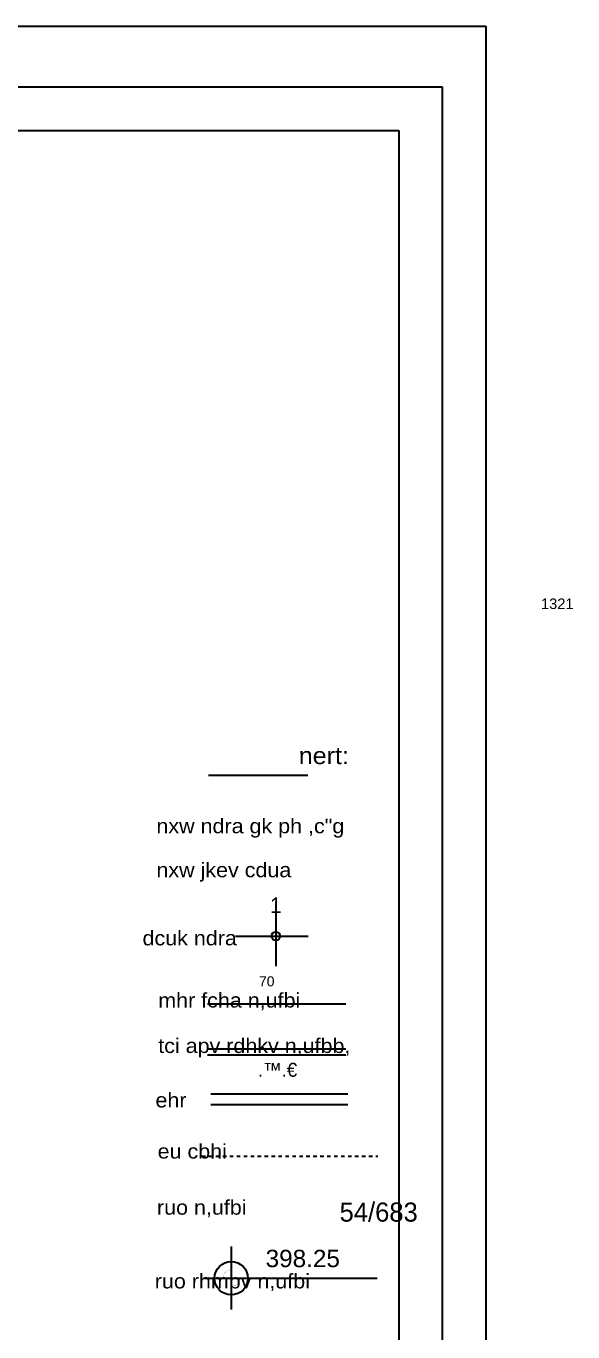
# Model space of a CAD drawing. Extents: x 271 to 16033, y -55852 to 2525.
# Drawn here: x 16017.53 to 16033.26, y -55764.04 to -55726.47 of the extents above; entities that cross this region are included whole.
import ezdxf
from ezdxf.enums import TextEntityAlignment as Align

# ---------------------------------------------------------------- set-up
doc = ezdxf.new("R2010")
doc.units = 0
doc.header["$MEASUREMENT"] = 0
doc.linetypes.add('Dashed', pattern=[1, 0.3, -0.4, 0.3])
for name, color, linetype in [('1501-KIR-BETON', 30, 'Continuous'), ('1802', 133, 'Continuous'), ('1803', 133, 'Continuous'), ('2ZIR', 8, 'Continuous'), ('CONT', 8, 'Continuous'), ('KAV_BIN', 213, 'Continuous'), ('MIFLAS', 12, 'Continuous'), ('PGL-EVS', 7, 'Continuous'), ('PT-GOVA PINOT', 53, 'Continuous'), ('PT-KIROT-', 7, 'Continuous'), ('ROADAXIS', 8, 'Continuous'), ('TEXT_MIKRA', 7, 'Continuous'), ('TEXT_RAM', 7, 'Continuous')]:
    doc.layers.add(name, color=color, linetype=linetype)
doc.styles.add('DCADTXTSTYLE1', font='MIRYL')
doc.styles.add('DCADTXTSTYLE11', font='ARIAL.TTF')
doc.styles.add('DCADTXTSTYLE18', font='POINTS')
doc.styles.add('DCADTXTSTYLE9', font='HEBTXT')

# ---------------------------------------------------------------- blocks, each defined once
blk = doc.blocks.new('TR_LOT')
at = {"color": 7, "linetype": 'Continuous', "style": 'DCADTXTSTYLE11', "flags": 8}
blk.add_attdef('LOT', text='', height=3, dxfattribs=at).set_placement((0, 0), align=Align.MIDDLE_CENTER)
blk = doc.blocks.new('MIFLAS1')
at = {"color": 12, "linetype": 'Continuous'}
for p, q in [((0.035, 2.29), (0.035, -2.252)), ((-1.95, 0), (10.522, 0))]:
    blk.add_line(p, q, dxfattribs=at)
at = {"color": 12, "linetype": 'Continuous', "const_width": 0.012}
for points in [[(0.035, 0.6, 0.414214), (-0.565, 0)], [(0.035, -0.6, 0.414214), (0.635, 0)]]:
    blk.add_lwpolyline(points, format="xyb", dxfattribs=at)
at = {"color": 12, "linetype": 'Continuous'}
blk.add_circle((0.035, 0), 1.2, dxfattribs=at)

msp = doc.modelspace()

# ---------------------------------------------------------------- linework, layer by layer
at = {"layer": '1501-KIR-BETON', "color": 7, "linetype": 'Continuous', "ltscale": 0.25}
msp.add_circle((16024.71522, -55752.64736, 1922.19571), 0.125, dxfattribs=at)
msp.add_point((16024.71522, -55752.64736, 1172.19571), dxfattribs=at)
at = {"layer": '1802', "color": 160, "linetype": 'Continuous', "ltscale": 0.01}
for p, q in [((16024.71522, -55751.65134, 1172.19571), (16024.71522, -55753.5178, 1172.19571)), ((16023.55318, -55752.64736, 1172.19571), (16025.64144, -55752.64736, 1172.19571))]:
    msp.add_line(p, q, dxfattribs=at)
at = {"layer": '2ZIR', "color": 8, "linetype": 'Continuous', "ltscale": 0.01}
msp.add_line((16022.75271, -55754.59372, 1172.19571), (16026.73195, -55754.59372, 1172.19571), dxfattribs=at)
at = {"layer": 'CONT', "color": 250, "linetype": 'Continuous', "ltscale": 0.01}
for p, q in [((15927.00423, -55726.47068, 1172.19571), (16030.75423, -55726.47068, 1172.19571)), ((15928.25423, -55728.22068, 1172.19571), (16029.50423, -55728.22068, 1172.19571)), ((15929.50423, -55729.47068, 1172.19571), (16028.25423, -55729.47068, 1172.19571)), ((16028.25423, -55729.47068, 1172.19571), (16028.25423, -55796.97068, 1172.19571))]:
    msp.add_line(p, q, dxfattribs=at)
at = {"layer": 'CONT', "color": 7, "linetype": 'Continuous', "ltscale": 0.01}
for p, q in [((16030.75423, -55726.47068, 1172.19571), (16030.75423, -55799.97068, 1172.19571)), ((16029.50423, -55728.22068, 1172.19571), (16029.50423, -55798.22068, 1172.19571))]:
    msp.add_line(p, q, dxfattribs=at)
at = {"layer": 'KAV_BIN', "color": 240, "linetype": 'Dashed', "ltscale": 0.001}
msp.add_line((16022.59205, -55758.97972, 1172.19571), (16027.65352, -55758.97972, 1172.19571), dxfattribs=at)
at = {"layer": 'PGL-EVS', "color": 250, "linetype": 'Continuous', "ltscale": 0.01}
for p, q in [((16022.75271, -55755.8941, 1172.19571), (16026.73195, -55755.8941, 1172.19571)), ((16022.75271, -55756.0641, 1172.19571), (16026.73195, -55756.0641, 1172.19571))]:
    msp.add_line(p, q, dxfattribs=at)
at = {"layer": 'PT-KIROT-', "color": 250, "linetype": 'Continuous', "ltscale": 0.01, "elevation": 1172.19571}
for points in [[(16022.84181, -55757.19031), (16026.7908, -55757.19031)], [(16022.84181, -55757.49031), (16026.7908, -55757.49031)]]:
    msp.add_lwpolyline(points, dxfattribs=at)
at = {"layer": 'ROADAXIS', "color": 250, "linetype": 'Continuous', "ltscale": 0.01}
msp.add_line((16022.75271, -55754.59372, 1172.19571), (16026.73195, -55754.59372, 1172.19571), dxfattribs=at)
at = {"layer": 'TEXT_RAM', "color": 250, "linetype": 'Continuous', "ltscale": 0.01}
msp.add_line((16022.7739, -55748.02241, 1172.19571), (16025.6361, -55748.02241, 1172.19571), dxfattribs=at)
msp.add_line((16022.7739, -55748.02241, 1172.19571), (16025.6361, -55748.02241, 1172.19571), dxfattribs=at)

# ---------------------------------------------------------------- block references
at = {"layer": '1803', "color": 250, "linetype": 'Continuous', "ltscale": 3.072384, "xscale": 0.1007999999856111, "yscale": 0.1008000000147149, "zscale": 0.1007999999856111}
msp.add_blockref('TR_LOT', (16032.81183, -55743.0884, 1172.19571), dxfattribs=at).add_auto_attribs({'LOT': '1321'})
at = {"layer": 'MIFLAS', "color": 12, "linetype": 'Continuous', "ltscale": 12.192, "xscale": 0.3999999999941792, "yscale": 0.4000000000232831, "zscale": 0.3999999999941792}
msp.add_blockref('MIFLAS1', (16023.41896, -55762.49192, 789.89571), dxfattribs=at)

# ---------------------------------------------------------------- texts
at = {"layer": '1501-KIR-BETON', "color": 7, "linetype": 'Continuous', "ltscale": 0.25, "style": 'DCADTXTSTYLE9', "flags": 8}
msp.add_attdef('1', text='', height=0.45, dxfattribs=at).set_placement((16024.71522, -55752.12236, 1172.19571), align=Align.BOTTOM_CENTER)
at = {"layer": '1501-KIR-BETON', "color": 250, "linetype": 'Continuous', "ltscale": 0.25, "style": 'DCADTXTSTYLE9', "flags": 8}
msp.add_attdef('', text='', height=0.4, dxfattribs=at).set_placement((16024.46522, -55752.64736, 1172.19571), align=Align.RIGHT)
at = {"layer": '1501-KIR-BETON', "color": 7, "linetype": 'Continuous', "ltscale": 0.25, "style": 'DCADTXTSTYLE9', "flags": 8}
msp.add_attdef('', (16024.96522, -55752.64736, 1172.19571), '', height=0.4, dxfattribs=at)
msp.add_attdef('', text='', height=0.5, dxfattribs=at).set_placement((16024.71522, -55752.97236, 1172.19571), align=Align.TOP_CENTER)
at = {"layer": '1501-KIR-BETON', "color": 250, "linetype": 'Continuous', "ltscale": 0.096, "style": 'DCADTXTSTYLE11', "flags": 8}
msp.add_attdef('70', text='00', height=0.288, dxfattribs=at).set_placement((16024.45278, -55753.95016, 1172.19571), align=Align.MIDDLE_CENTER)
at = {"layer": '1501-KIR-BETON', "color": 250, "linetype": 'Continuous', "ltscale": 0.25, "style": 'DCADTXTSTYLE9', "flags": 8}
msp.add_attdef('.™.€', text='.™.€', height=0.4, rotation=0.102384, dxfattribs=at).set_placement((16024.76314, -55756.2969, 1172.19571), align=Align.TOP_CENTER)
at = {"layer": 'MIFLAS', "color": 12, "linetype": 'Continuous', "ltscale": 0.02, "style": 'DCADTXTSTYLE11'}
msp.add_text('398.25', height=0.5, dxfattribs=at).set_placement((16024.42232, -55762.17355, 789.89571))
at = {"layer": 'PT-GOVA PINOT', "color": 250, "linetype": 'Continuous', "ltscale": 0.01, "style": 'DCADTXTSTYLE1'}
msp.add_text('54/683', height=0.55, dxfattribs=at).set_placement((16026.54904, -55760.86365, 1172.19571))
at = {"layer": 'TEXT_MIKRA', "color": 250, "linetype": 'Continuous', "ltscale": 0.01, "style": 'DCADTXTSTYLE18', "width": 1.1}
for s, p in [('nxw ndra gk ph ,c"g', (16021.27971, -55749.69117, 1172.19571)), ('nxw jkev cdua', (16021.27971, -55750.95534, 1172.19571)), ('dcuk ndra', (16020.88027, -55752.9154, 1172.19571)), ('mhr fcha n,ufbi', (16021.3321, -55754.70394, 1172.19571)), ('mhr fcha n,ufbi', (16021.3321, -55754.70394, 1172.19571)), ('tci apv rdhkv n,ufbb,', (16021.3321, -55756.01266, 1172.19571)), ('tci apv rdhkv n,ufbb,', (16021.3321, -55756.01266, 1172.19571)), ('ehr', (16021.25292, -55757.57792, 1172.19571)), ('eu cbhi', (16021.31496, -55759.04942, 1172.19571)), ('ruo n,ufbi', (16021.29599, -55760.66357, 1172.19571)), ('ruo rhmpv n,ufbi', (16021.23276, -55762.78541, 789.89571))]:
    msp.add_text(s, height=0.42, dxfattribs=at).set_placement(p)
at = {"layer": 'TEXT_RAM', "color": 250, "linetype": 'Continuous', "ltscale": 0.01, "style": 'DCADTXTSTYLE18', "width": 1.1}
msp.add_text('nert:', height=0.49, dxfattribs=at).set_placement((16025.3751, -55747.70266, 1172.19571))
msp.add_text('nert:', height=0.49, dxfattribs=at).set_placement((16025.3751, -55747.70266, 1172.19571))

doc.saveas('drawing.dxf')
